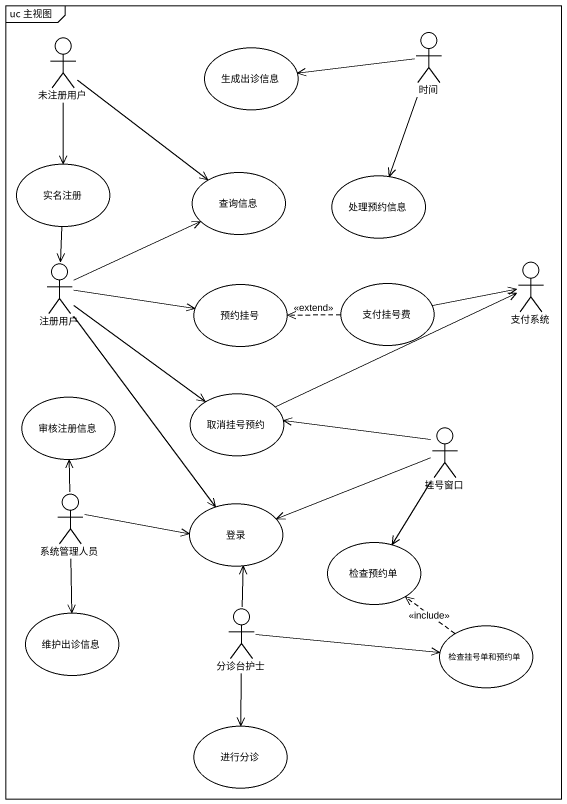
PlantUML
@startuml
mainframe uc 主视图
actor 未注册用户
usecase 生成出诊信息
actor 时间
usecase 实名注册
usecase 查询信息
usecase 处理预约信息
actor 注册用户
actor 支付系统
usecase 预约挂号
usecase 支付挂号费
usecase 审核注册信息
usecase 取消挂号预约
actor 挂号窗口
actor 系统管理人员
usecase 登录
usecase 检查预约单
usecase 维护出诊信息
actor 分诊台护士
usecase 检查挂号单和预约单
usecase 进行分诊
未注册用户 --> 实名注册
未注册用户 --> 查询信息
时间 -left-> 生成出诊信息
时间 --> 处理预约信息
实名注册 --> 注册用户
注册用户 -right-> 查询信息
注册用户 -right-> 预约挂号
注册用户 --> 取消挂号预约
注册用户 --> 登录
支付挂号费 -right-> 支付系统
支付挂号费 .left.> 预约挂号 : <<extend>>
取消挂号预约 -right-> 支付系统
挂号窗口 -left-> 取消挂号预约
挂号窗口 -left-> 登录
挂号窗口 --> 检查预约单
系统管理人员 -up-> 审核注册信息
系统管理人员 -right-> 登录
系统管理人员 --> 维护出诊信息
分诊台护士 -up-> 登录
分诊台护士 -right-> 检查挂号单和预约单
分诊台护士 --> 进行分诊
检查挂号单和预约单 .up.> 检查预约单 : <<include>>
@enduml
